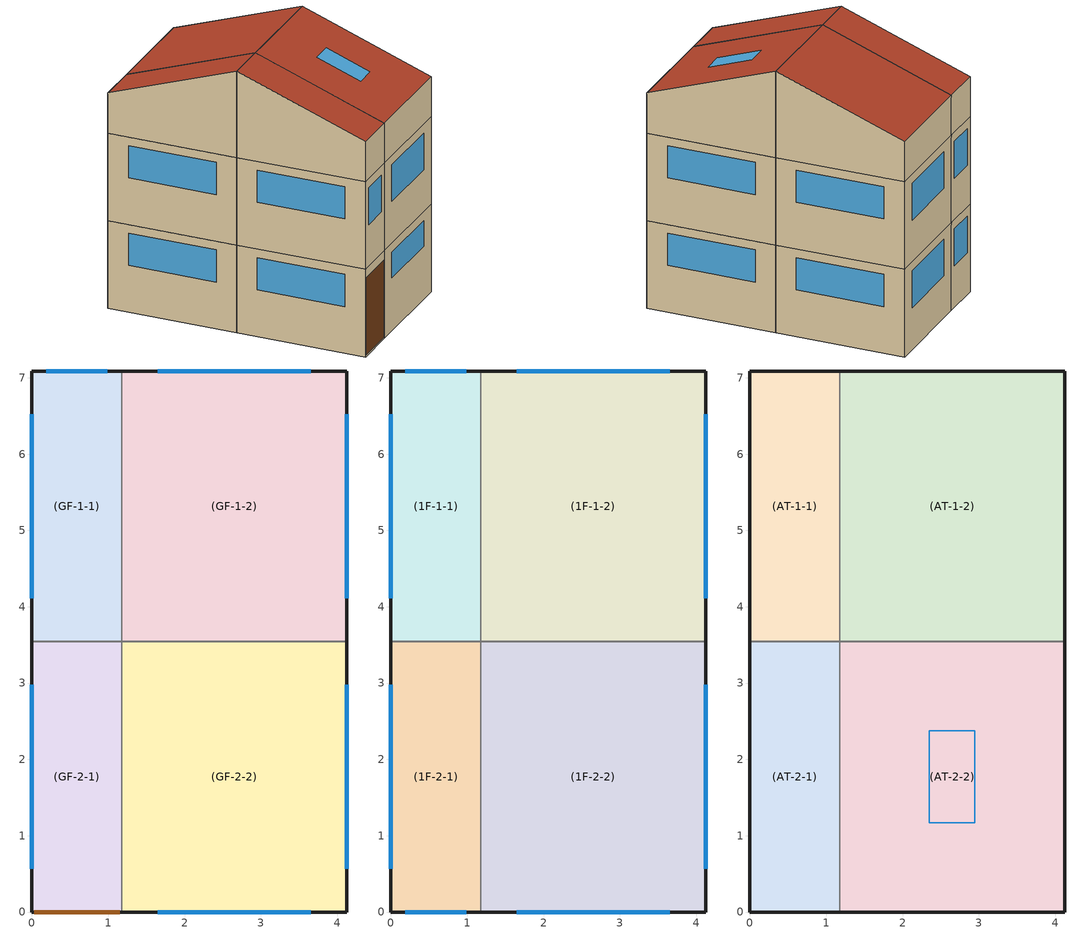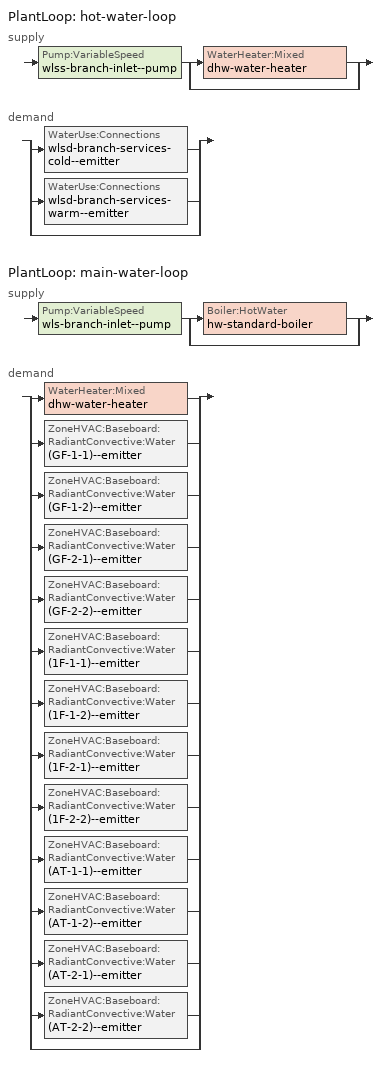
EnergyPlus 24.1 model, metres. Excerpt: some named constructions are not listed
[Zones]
(GF-1-1)
 floor ground (Exterior Floor): 0,3.54 0,7.09 1.18,7.09 1.18,3.54 z0
 wall outside (Exterior Wall): 1.18,7.09 0,7.09 0,3.54 z0:2.45
 wall to (GF-2-1) (Interior Wall): 0,3.54 1.18,3.54 z0:2.45
 wall to (GF-1-2) (Interior Wall): 1.18,3.54 1.18,7.09 z0:2.45
 window (Exterior Window): 0.99,7.09 0.19,7.09 z1.18:2.21; 0,6.52 0,4.11 z1.3:2.21
(GF-1-2)
 floor ground (Exterior Floor): 1.18,3.54 1.18,7.09 4.12,7.09 4.12,3.54 z0
 wall outside (Exterior Wall): 4.12,3.54 4.12,7.09 1.18,7.09 z0:2.45
 wall to (GF-2-2) (Interior Wall): 1.18,3.54 4.12,3.54 z0:2.45
 window (Exterior Window): 3.65,7.09 1.65,7.09 z1.18:2.21; 4.12,4.11 4.12,6.52 z1.3:2.21
(GF-2-1)
 floor ground (Exterior Floor): 0,0 0,3.54 1.18,3.54 1.18,0 z0
 wall outside (Exterior Wall): 0,3.54 0,0 1.18,0 z0:2.45
 wall to (GF-2-2) (Interior Wall): 1.18,0 1.18,3.54 z0:2.45
 window (Exterior Window): 0,2.98 0,0.57 z1.3:2.21
 door (Exterior Door): 0.03,0 1.15,0 z0.05:2.2
(GF-2-2)
 floor ground (Exterior Floor): 1.18,0 1.18,3.54 4.12,3.54 4.12,0 z0
 wall outside (Exterior Wall): 1.18,0 4.12,0 4.12,3.54 z0:2.45
 window (Exterior Window): 1.65,0 3.65,0 z1.48:2.21; 4.12,0.57 4.12,2.98 z1.3:2.21
(1F-1-1)
 floor to (GF-1-1) (Interior Floor): 0,3.54 0,7.09 1.18,7.09 1.18,3.54 z2.45
 wall outside (Exterior Wall): 1.18,7.09 0,7.09 0,3.54 z2.45:4.9
 wall to (1F-2-1) (Interior Wall): 0,3.54 1.18,3.54 z2.45:4.9
 wall to (1F-1-2) (Interior Wall): 1.18,3.54 1.18,7.09 z2.45:4.9
 window (Exterior Window): 0.99,7.09 0.19,7.09 z3.63:4.66; 0,6.52 0,4.11 z3.75:4.66
(1F-1-2)
 floor to (GF-1-2) (Interior Floor): 1.18,3.54 1.18,7.09 4.12,7.09 4.12,3.54 z2.45
 wall outside (Exterior Wall): 4.12,3.54 4.12,7.09 1.18,7.09 z2.45:4.9
 wall to (1F-2-2) (Interior Wall): 1.18,3.54 4.12,3.54 z2.45:4.9
 window (Exterior Window): 3.65,7.09 1.65,7.09 z3.63:4.66; 4.12,4.11 4.12,6.52 z3.75:4.66
(1F-2-1)
 floor to (GF-2-1) (Interior Floor): 0,0 0,3.54 1.18,3.54 1.18,0 z2.45
 wall outside (Exterior Wall): 0,3.54 0,0 1.18,0 z2.45:4.9
 wall to (1F-2-2) (Interior Wall): 1.18,0 1.18,3.54 z2.45:4.9
 window (Exterior Window): 0.19,0 0.99,0 z3.63:4.66; 0,2.98 0,0.57 z3.75:4.66
(1F-2-2)
 floor to (GF-2-2) (Interior Floor): 1.18,0 1.18,3.54 4.12,3.54 4.12,0 z2.45
 wall outside (Exterior Wall): 1.18,0 4.12,0 4.12,3.54 z2.45:4.9
 window (Exterior Window): 1.65,0 3.65,0 z3.63:4.66; 4.12,0.57 4.12,2.98 z3.75:4.66
(AT-1-1)
 floor to (1F-1-1) (Interior Floor): 0,7.09 1.18,7.09 1.18,3.54 0,3.54 z4.9
 wall outside (Exterior Wall): 1.18,7.09 0,7.09 z4.9:6.03; 0,3.54,4.9 0,3.54,7.32 0,7.09,6.03 0,7.09,4.9
 wall to (AT-2-1) (Void Air Boundary): 0,3.54 1.18,3.54 z4.9:7.32
 wall to (AT-1-2) (Void Air Boundary): 1.18,7.09,4.9 1.18,7.09,6.03 1.18,3.54,7.32 1.18,3.54,4.9
 roof outside (Exterior Roof): 0,3.54,7.32 1.18,3.54,7.32 1.18,7.09,6.03 0,7.09,6.03
(AT-1-2)
 floor to (1F-1-2) (Interior Floor): 1.18,7.09 4.12,7.09 4.12,3.54 1.18,3.54 z4.9
 wall outside (Exterior Wall): 4.12,7.09 1.18,7.09 z4.9:6.03; 4.12,7.09,4.9 4.12,7.09,6.03 4.12,3.54,7.32 4.12,3.54,4.9
 wall to (AT-2-2) (Void Air Boundary): 1.18,3.54 4.12,3.54 z4.9:7.32
 roof outside (Exterior Roof): 1.18,3.54,7.32 4.12,3.54,7.32 4.12,7.09,6.03 1.18,7.09,6.03
(AT-2-1)
 floor to (1F-2-1) (Interior Floor): 0,3.54 1.18,3.54 1.18,0 0,0 z4.9
 wall outside (Exterior Wall): 0,0 1.18,0 z4.9:6.03; 0,0,4.9 0,0,6.03 0,3.54,7.32 0,3.54,4.9
 wall to (AT-2-2) (Void Air Boundary): 1.18,3.54,4.9 1.18,3.54,7.32 1.18,0,6.03 1.18,0,4.9
 roof outside (Exterior Roof): 0,0,6.03 1.18,0,6.03 1.18,3.54,7.32 0,3.54,7.32
(AT-2-2)
 floor to (1F-2-2) (Interior Floor): 1.18,3.54 4.12,3.54 4.12,0 1.18,0 z4.9
 wall outside (Exterior Wall): 1.18,0 4.12,0 z4.9:6.03; 4.12,3.54,4.9 4.12,3.54,7.32 4.12,0,6.03 4.12,0,4.9
 roof outside (Exterior Roof): 1.18,0,6.03 4.12,0,6.03 4.12,3.54,7.32 1.18,3.54,7.32
 skylight (Exterior Window): 2.35,2.38,6.89 2.35,1.17,6.45 2.95,1.17,6.45 2.95,2.38,6.89
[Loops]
PlantLoop 'hot-water-loop'
 supply: Pump:VariableSpeed 'wlss-branch-inlet--pump' > split
  | WaterHeater:Mixed 'dhw-water-heater'
  | bypass
 demand: split
  | WaterUse:Connections 'wlsd-branch-services-cold--emitter'
  | WaterUse:Connections 'wlsd-branch-services-warm--emitter'
  | bypass
PlantLoop 'main-water-loop'
 supply: Pump:VariableSpeed 'wls-branch-inlet--pump' > split
  | Boiler:HotWater 'hw-standard-boiler'
  | bypass
 demand: split
  | WaterHeater:Mixed 'dhw-water-heater'
  | ZoneHVAC:Baseboard:RadiantConvective:Water '(GF-1-1)--emitter'
  | ZoneHVAC:Baseboard:RadiantConvective:Water '(GF-1-2)--emitter'
  | ZoneHVAC:Baseboard:RadiantConvective:Water '(GF-2-1)--emitter'
  | ZoneHVAC:Baseboard:RadiantConvective:Water '(GF-2-2)--emitter'
  | ZoneHVAC:Baseboard:RadiantConvective:Water '(1F-1-1)--emitter'
  | ZoneHVAC:Baseboard:RadiantConvective:Water '(1F-1-2)--emitter'
  | ZoneHVAC:Baseboard:RadiantConvective:Water '(1F-2-1)--emitter'
  | ZoneHVAC:Baseboard:RadiantConvective:Water '(1F-2-2)--emitter'
  | ZoneHVAC:Baseboard:RadiantConvective:Water '(AT-1-1)--emitter'
  | ZoneHVAC:Baseboard:RadiantConvective:Water '(AT-1-2)--emitter'
  | ZoneHVAC:Baseboard:RadiantConvective:Water '(AT-2-1)--emitter'
  | ZoneHVAC:Baseboard:RadiantConvective:Water '(AT-2-2)--emitter'
  | bypass
[Building]
Archetype (based on I0011109): North Axis {deg}=0; Terrain=Country; Loads Convergence Tolerance Value {W}=0.04; Temperature Convergence Tolerance Value {deltaC}=0.4; Solar Distribution=FullInteriorAndExteriorWithReflections; Maximum Number of Warmup Days=25; Minimum Number of Warmup Days=6
[Site:Location]
38270 --- Plymouth-Mount Batten: Latitude=50.36; Longitude=-4.12; Time Zone=0; Elevation=27
[Site:GroundTemperature:BuildingSurface]
-1.879, -0.7111, 3.4581, 9.7258, 16.3392, 21.522, 23.8764, 22.6909, 18.3715, 12.0574, 5.4606, 0.364
[Site:GroundTemperature:FCfactorMethod]
January Ground Temperature=4.16; February Ground Temperature=5.31; March Ground Temperature=7.51; April Ground Temperature=9.61; May Ground Temperature=13.58; June Ground Temperature=15.67; July Ground Temperature=16.24; August Ground Temperature=15.18; September Ground Temperature=12.74; October Ground Temperature=9.69; November Ground Temperature=6.69; December Ground Temperature=4.72
[Site:GroundTemperature:Shallow]
14, 14, 14, 14, 14, 14, 14, 14, 14, 14, 14, 14
[Site:GroundTemperature:Deep]
14, 14, 14, 14, 14, 14, 14, 14, 14, 14, 14, 14
[Site:GroundReflectance]
0.2, 0.2, 0.2, 0.2, 0.2, 0.2, 0.2, 0.2, 0.2, 0.2, 0.2, 0.2
[Site:GroundReflectance:SnowModifier]
1, 1
[SizingPeriod:WeatherFileConditionType]
Summer Extreme: SummerExtreme, SummerDesignDay, Yes, Yes
Summer Typical: SummerTypical, Monday, Yes, Yes
Winter Extreme: WinterExtreme, WinterDesignDay, Yes, Yes
Winter Typical: WinterTypical, Monday, Yes, Yes
Autumn Typical: AutumnTypical, Monday, Yes, Yes
Spring Typical: SpringTypical, Monday, Yes, Yes
[Site:Precipitation]
Precipitation Model Type=ScheduleAndDesignLevel; Design Level for Total Annual Precipitation=1.018; Precipitation Rates Schedule=Rainfall Data from EPW file; Average Total Annual Precipitation=1.018
[SizingPeriod:DesignDay] Month=2; Day of Month=21; Day Type=WinterDesignDay; Daily Dry-Bulb Temperature Range {C}=0; Dry-Bulb Temperature Range Modifier Type=DefaultMultipliers; Barometric Pressure {Pa}=101001; Wind Direction {Degrees; N=0, S=180}=70; Rain {Yes/No}=No; Snow on ground {Yes/No}=No; Daylight Savings Time Indicator=No; Solar Model Indicator=ASHRAEClearSky; Clearness {0.0 to 1.1}=0
Name | Maximum Dry-Bulb Temperature {C} | Humidity Condition Type | Wetbulb at Maximum Dry-Bulb {C} | Wind Speed {m/s} design conditions vs. traditional 6.71 m/s (15 mph) | Dewpoint at Maximum Dry-Bulb {C}
Plymouth-Mount.Batten Ann Htg 99.6% Condns DB | -1.2 | Wetbulb | -1.2 | 3.3
Plymouth-Mount.Batten Ann Htg 99% Condns DB | 0 | Wetbulb | 0 | 3.3
Plymouth-Mount.Batten Ann Hum_n 99.6% Condns DP=>MCDB | 0.9 | Dewpoint |  | 3.3 | -5.6
Plymouth-Mount.Batten Ann Hum_n 99% Condns DP=>MCDB | 1.7 | Dewpoint |  | 3.3 | -3.9
Plymouth-Mount.Batten Ann Htg Wind 99.6% Condns WS=>MCDB | 9.6 | Wetbulb | 9.6 | 19.2
Plymouth-Mount.Batten Ann Htg Wind 99% Condns WS=>MCDB | 8.8 | Wetbulb | 8.8 | 17.2
[Site:WaterMainsTemperature]
Calculation Method=Correlation; Annual Average Outdoor Air Temperature {C}=11.46; Maximum Difference In Monthly Average Outdoor Air Temperatures {deltaC}=27.21
[Construction:AirBoundary]
Void Air Boundary: SimpleMixing, 0.5
[Construction]
Exterior Wall: ES__30_mm_timber, ES__12.5_mm_plasterboard
Interior Wall: IS__G01a_19mm_gypsum_board, IS__M05_200mm_concrete_block, IS__G01a_19mm_gypsum_board
Exterior Roof: ER__M12_150mm_lightweight_concrete, ER__F05_Ceiling_air_space_resistance, ER__F16_Acoustic_tile
Exterior Floor: EF__M11_100mm_lightweight_concrete, EF__F05_Ceiling_air_space_resistance, EF__F16_Acoustic_tile
Interior Floor: IH__F16_Acoustic_tile, IH__F05_Ceiling_air_space_resistance, IH__80mm_Wood_Joists
Exterior Window: EW__Clear_3mm
Exterior Door: ED__F08_Metal_surface, ED__I01_25mm_insulation_board
[Material]
Name | Roughness | Thickness {m} | Conductivity {W/m-K} | Density {kg/m3} | Specific Heat {J/kg-K}
ES__30_mm_timber | MediumRough | 0.1906 | 0.13 | 608 | 1630
ES__12.5_mm_plasterboard | Smooth | 0.0794 | 0.5952 | 950 | 840
IS__G01a_19mm_gypsum_board | MediumSmooth | 0.0114 | 0.16 | 800 | 1090
IS__M05_200mm_concrete_block | MediumRough | 0.1222 | 1.11 | 800 | 920
ER__M12_150mm_lightweight_concrete | MediumRough | 0.0977 | 0.10318 | 1280 | 840
ER__F16_Acoustic_tile | MediumSmooth | 0.0123 | 0.01168 | 368 | 590
IH__80mm_Wood_Joists | MediumSmooth | 0.08 | 0.125 | 810 | 1480
IH__F16_Acoustic_tile | MediumSmooth | 0.0191 | 0.06 | 368 | 590
EF__M11_100mm_lightweight_concrete | MediumRough | 0.1016 | 0.16924 | 1280 | 840
EF__F16_Acoustic_tile | MediumSmooth | 0.0191 | 0.01916 | 368 | 590
ED__F08_Metal_surface | Smooth | 0.001 | 45.28 | 7824 | 500
ED__I01_25mm_insulation_board | MediumRough | 0.032 | 0.03 | 43 | 1210
[Material:AirGap] Thermal Resistance {m2-K/W}=0.18
ER__F05_Ceiling_air_space_resistance; IH__F05_Ceiling_air_space_resistance; EF__F05_Ceiling_air_space_resistance
[Windowmaterial:Glazing]
EW__Clear_3mm: Optical Data Type=Spectralaverage; Thickness {m}=0.003; Solar Transmittance at Normal Incidence=0.837; Front Side Solar Reflectance at Normal Incidence=0.075; Back Side Solar Reflectance at Normal Incidence=0.075; Visible Transmittance at Normal Incidence=0.898; Front Side Visible Reflectance at Normal Incidence=0.081; Back Side Visible Reflectance at Normal Incidence=0.081; Infrared Transmittance at Normal Incidence=0; Front Side Infrared Hemispherical Emissivity=0.84; Back Side Infrared Hemispherical Emissivity=0.84; Conductivity {W/m-K}=0.9
[RoofIrrigation]
Irridation Model Type=Schedule; Precipitation Rates Schedule=Rainfall Data from EPW file
[Zone] Multiplier=1; Ceiling Height {m}=autocalculate; Volume {m3}=autocalculate; Floor Area {m2}=autocalculate; Part of Total Floor Area=Yes
(GF-1-1); (GF-1-2); (GF-2-1); (GF-2-2); (1F-1-1); (1F-1-2); (1F-2-1); (1F-2-2); (AT-1-1); (AT-1-2); (AT-2-1); (AT-2-2)
[People] Number of People Calculation Method=People; Number of People=1; Fraction Radiant=0.45; Sensible Heat Fraction=autocalculate; Activity Level Schedule=schedule:base-activity; Carbon Dioxide Generation Rate {m3/s-W}=3.81e-08; Enable ASHRAE 55 Comfort Warnings=No; Mean Radiant Temperature Calculation Type=EnclosureAveraged; Work Efficiency Schedule=schedule:work-eff; Clothing Insulation Calculation Method=DynamicClothingModelASHRAE55; Clothing Insulation Schedule=schedule:clothing; Air Velocity Schedule=schedule:air-velo; Thermal Comfort Model X Type=FANGER
Name | Zone or ZoneList or Space or SpaceList | Number of People Schedule
p__adult_1__(1F-1-1) | (1F-1-1) | adult_1__(1F-1-1)
p__adult_1__(1F-1-2) | (1F-1-2) | adult_1__(1F-1-2)
p__adult_1__(1F-2-1) | (1F-2-1) | adult_1__(1F-2-1)
p__adult_1__(1F-2-2) | (1F-2-2) | adult_1__(1F-2-2)
p__adult_1__(AT-1-1) | (AT-1-1) | adult_1__(AT-1-1)
p__adult_1__(AT-1-2) | (AT-1-2) | adult_1__(AT-1-2)
p__adult_1__(AT-2-1) | (AT-2-1) | adult_1__(AT-2-1)
p__adult_1__(AT-2-2) | (AT-2-2) | adult_1__(AT-2-2)
p__adult_1__(GF-1-1) | (GF-1-1) | adult_1__(GF-1-1)
p__adult_1__(GF-1-2) | (GF-1-2) | adult_1__(GF-1-2)
p__adult_1__(GF-2-1) | (GF-2-1) | adult_1__(GF-2-1)
p__adult_1__(GF-2-2) | (GF-2-2) | adult_1__(GF-2-2)
p__adult_2__(1F-1-1) | (1F-1-1) | adult_2__(1F-1-1)
p__adult_2__(1F-1-2) | (1F-1-2) | adult_2__(1F-1-2)
p__adult_2__(1F-2-1) | (1F-2-1) | adult_2__(1F-2-1)
p__adult_2__(1F-2-2) | (1F-2-2) | adult_2__(1F-2-2)
p__adult_2__(AT-1-1) | (AT-1-1) | adult_2__(AT-1-1)
p__adult_2__(AT-1-2) | (AT-1-2) | adult_2__(AT-1-2)
p__adult_2__(AT-2-1) | (AT-2-1) | adult_2__(AT-2-1)
p__adult_2__(AT-2-2) | (AT-2-2) | adult_2__(AT-2-2)
p__adult_2__(GF-1-1) | (GF-1-1) | adult_2__(GF-1-1)
p__adult_2__(GF-1-2) | (GF-1-2) | adult_2__(GF-1-2)
p__adult_2__(GF-2-1) | (GF-2-1) | adult_2__(GF-2-1)
p__adult_2__(GF-2-2) | (GF-2-2) | adult_2__(GF-2-2)
p__young_1__(1F-1-1) | (1F-1-1) | young_1__(1F-1-1)
p__young_1__(1F-1-2) | (1F-1-2) | young_1__(1F-1-2)
p__young_1__(1F-2-1) | (1F-2-1) | young_1__(1F-2-1)
p__young_1__(1F-2-2) | (1F-2-2) | young_1__(1F-2-2)
p__young_1__(AT-1-1) | (AT-1-1) | young_1__(AT-1-1)
p__young_1__(AT-1-2) | (AT-1-2) | young_1__(AT-1-2)
p__young_1__(AT-2-1) | (AT-2-1) | young_1__(AT-2-1)
p__young_1__(AT-2-2) | (AT-2-2) | young_1__(AT-2-2)
p__young_1__(GF-1-1) | (GF-1-1) | young_1__(GF-1-1)
p__young_1__(GF-1-2) | (GF-1-2) | young_1__(GF-1-2)
p__young_1__(GF-2-1) | (GF-2-1) | young_1__(GF-2-1)
p__young_1__(GF-2-2) | (GF-2-2) | young_1__(GF-2-2)
p__kids_1__(1F-1-1) | (1F-1-1) | kids_1__(1F-1-1)
p__kids_1__(1F-1-2) | (1F-1-2) | kids_1__(1F-1-2)
p__kids_1__(1F-2-1) | (1F-2-1) | kids_1__(1F-2-1)
p__kids_1__(1F-2-2) | (1F-2-2) | kids_1__(1F-2-2)
p__kids_1__(AT-1-1) | (AT-1-1) | kids_1__(AT-1-1)
p__kids_1__(AT-1-2) | (AT-1-2) | kids_1__(AT-1-2)
p__kids_1__(AT-2-1) | (AT-2-1) | kids_1__(AT-2-1)
p__kids_1__(AT-2-2) | (AT-2-2) | kids_1__(AT-2-2)
p__kids_1__(GF-1-1) | (GF-1-1) | kids_1__(GF-1-1)
p__kids_1__(GF-1-2) | (GF-1-2) | kids_1__(GF-1-2)
p__kids_1__(GF-2-1) | (GF-2-1) | kids_1__(GF-2-1)
p__kids_1__(GF-2-2) | (GF-2-2) | kids_1__(GF-2-2)
[Lights] Return Air Fraction=0; Fraction Radiant=0.42; Fraction Visible=0.18; Fraction Replaceable=1; Return Air Fraction Calculated from Plenum Temperature=No
Name | Zone or ZoneList or Space or SpaceList | Schedule | Design Level Calculation Method | Lighting Level {W} | Watts per Floor Area {W/m2} | Watts per Person {W/person}
l__102 | (1F-2-1) | x102 | LightingLevel | 253.863 | 2.759 | 110.375
l__103 | (1F-2-2) | x103 | Watts/Person | 507.727 | 5.519 | 220.751
l__104 | (AT-2-1) | x104 | Watts/Person | 1523.18 | 16.556 | 662.252
l__105 | (GF-2-2) | x105 | LightingLevel | 423.106 | 4.599 | 183.959
[ElectricEquipment] Fraction Latent=0.0005; Fraction Radiant=0.51; Fraction Lost=0
Name | Zone or ZoneList or Space or SpaceList | Schedule | Design Level Calculation Method | Design Level {W} | Watts per Floor Area {W/m2} | Watts per Person {W/person}
e__001 | (AT-2-2) | x001 | Watts/Person | 98.725 | 1.073 | 42.924
e__002 | (AT-1-2) | x002 | Watts/Person | 1303.165 | 14.165 | 566.594
e__024 | (AT-2-1) | x024 | Watts/Person | 50.773 | 0.552 | 22.075
e__031 | (GF-1-2) | x031 | Watts/Person | 471.058 | 5.12 | 204.808
e__033 | (GF-1-2) | x033 | Watts/Person | 157.959 | 1.717 | 68.678
e__035 | (GF-1-2) | x035 | Watts/Person | 89.698 | 0.975 | 38.999
e__036 | (GF-1-2) | x036 | Watts/Person | 197.449 | 2.146 | 85.848
e__050 | (GF-1-2) | x050 | EquipmentLevel | 456.954 | 4.967 | 198.676
e__051 | (GF-1-2) | x051 | EquipmentLevel | 922.37 | 10.026 | 401.031
e__056 | (GF-2-1) | x056 | EquipmentLevel | 188.987 | 2.054 | 82.168
e__057 | (AT-1-1) | x057 | Watts/Person | 98.725 | 1.073 | 42.924
e__058 | (AT-2-2) | x058 | EquipmentLevel | 12.129 | 0.132 | 5.273
e__059 | (1F-1-1) | x059 | Watts/Person | 70.518 | 0.766 | 30.66
e__060 | (AT-2-2) | x060 | EquipmentLevel | 146.677 | 1.594 | 63.772
e__061 | (AT-1-2) | x061 | Watts/Person | 84.621 | 0.92 | 36.792
e__062 | (1F-1-1) | x062 | EquipmentLevel | 50.773 | 0.552 | 22.075
e__063 | (AT-2-1) | x063 | Watts/Person | 56.414 | 0.613 | 24.528
e__064 | (GF-2-2) | x064 | Watts/Person | 70.518 | 0.766 | 30.66
e__065 | (1F-1-1) | x065 | Watts/Person | 70.518 | 0.766 | 30.66
e__066 | (1F-2-1) | x066 | EquipmentLevel | 9.872 | 0.107 | 4.292
e__082 | (AT-2-2) | x082 | EquipmentLevel | 28.207 | 0.307 | 12.264
e__092 | (1F-2-2) | x092 | EquipmentLevel | 174.884 | 1.901 | 76.036
e__093 | (1F-1-1) | x093 | Watts/Person | 81.8 | 0.889 | 35.565
e__106 | (AT-2-1) | x106 | EquipmentLevel | 282.07 | 3.066 | 122.639
e__107 | (GF-1-1) | x107 | Watts/Person | 2115.528 | 22.995 | 919.795
e__110 | (GF-1-2) | x110 | EquipmentLevel | 437.773 | 4.758 | 190.336
[GasEquipment] Zone or ZoneList or Space or SpaceList=(GF-1-2); Design Level Calculation Method=Watts/Person; Fraction Latent=0.0005; Fraction Radiant=0.51; Fraction Lost=0
Name | Schedule | Design Level {W} | Power per Floor Area {W/m2} | Power per Person {W/person}
e__032 | x032 | 529.981 | 5.761 | 230.427
e__034 | x034 | 680.064 | 7.392 | 295.68
[ZoneInfiltration:DesignFlowRate] Schedule=Infiltration {intermittent}; Design Flow Rate Calculation Method=AirChanges/Hour; Design Flow Rate {m3/s}=0; Flow Rate per Floor Area {m3/s-m2}=0; Flow Rate per Exterior Surface Area {m3/s-m2}=0; Constant Term Coefficient=0.606188; Temperature Term Coefficient=0.0363001; Velocity Term Coefficient=0.1737; Velocity Squared Term Coefficient=0
Name | Zone or ZoneList or Space or SpaceList | Air Changes per Hour {1/hr}
(GF-1-1):Infiltration | (GF-1-1) | 1.5
(GF-1-2):Infiltration | (GF-1-2) | 1.5
(GF-2-1):Infiltration | (GF-2-1) | 1
(1F-1-1):Infiltration | (1F-1-1) | 1
(1F-1-2):Infiltration | (1F-1-2) | 1.5
(1F-2-1):Infiltration | (1F-2-1) | 1
(AT-1-1):Infiltration | (AT-1-1) | 0.5
(AT-1-2):Infiltration | (AT-1-2) | 0.5
(AT-2-1):Infiltration | (AT-2-1) | 0.5
(GF-2-2):Infiltration | (GF-2-2) | 1
(1F-2-2):Infiltration | (1F-2-2) | 1
(AT-2-2):Infiltration | (AT-2-2) | 0.5
[ZoneInfiltration:EffectiveLeakageArea] Schedule=Leaking {erratic}; Stack Coefficient=0.00015; Wind Coefficient=0.0001
Name | Zone or Space | Effective Air Leakage Area
(GF-1-1):ExtraLeak | (GF-1-1) | 0.971897
(GF-1-2):ExtraLeak | (GF-1-2) | 2.42974
(GF-2-1):ExtraLeak | (GF-2-1) | 0.971897
(1F-1-1):ExtraLeak | (1F-1-1) | 0.971897
(1F-1-2):ExtraLeak | (1F-1-2) | 2.42974
(1F-2-1):ExtraLeak | (1F-2-1) | 0.971897
(AT-1-1):ExtraLeak | (AT-1-1) | 0.959997
(AT-1-2):ExtraLeak | (AT-1-2) | 2.39999
(AT-2-1):ExtraLeak | (AT-2-1) | 0.959997
(GF-2-2):ExtraLeak | (GF-2-2) | 2.42974
(1F-2-2):ExtraLeak | (1F-2-2) | 2.42974
(AT-2-2):ExtraLeak | (AT-2-2) | 2.39999
[ZoneVentilation:DesignFlowRate] Schedule=Natural Ventilation Schedule; Design Flow Rate Calculation Method=AirChanges/Hour; Design Flow Rate {m3/s}=0; Flow Rate per Floor Area {m3/s-m2}=0; Flow Rate per Person {m3/s-person}=0; Ventilation Type=Natural; Fan Pressure Rise {Pa}=0; Fan Total Efficiency=1; Constant Term Coefficient=1; Temperature Term Coefficient=0; Velocity Term Coefficient=0; Velocity Squared Term Coefficient=0; Minimum Indoor Temperature {C}=24; Maximum Indoor Temperature {C}=100; Delta Temperature {deltaC}=-50; Minimum Outdoor Temperature=-100; Maximum Outdoor Temperature=100; Maximum Wind Speed=40
Name | Zone or ZoneList or Space or SpaceList | Air Changes per Hour {1/hr}
(GF-1-1):Ventilation | (GF-1-1) | 1.5
(GF-1-2):Ventilation | (GF-1-2) | 1.5
(GF-2-1):Ventilation | (GF-2-1) | 1
(1F-1-1):Ventilation | (1F-1-1) | 1
(1F-1-2):Ventilation | (1F-1-2) | 1.5
(1F-2-1):Ventilation | (1F-2-1) | 1
(AT-1-1):Ventilation | (AT-1-1) | 0.5
(AT-1-2):Ventilation | (AT-1-2) | 0.5
(AT-2-1):Ventilation | (AT-2-1) | 0.5
(GF-2-2):Ventilation | (GF-2-2) | 1
(1F-2-2):Ventilation | (1F-2-2) | 1
(AT-2-2):Ventilation | (AT-2-2) | 0.5
[PlantLoop] Fluid Type=Water; Minimum Loop Temperature=0; Maximum Loop Flow Rate=Autosize; Minimum Loop Flow Rate=0; Plant Loop Volume=Autocalculate; Load Distribution Scheme=Optimal; Plant Loop Demand Calculation Scheme=SingleSetpoint; Common Pipe Simulation=None
Name | Plant Equipment Operation Scheme | Maximum Loop Temperature
hot-water-loop | hot-water-loop--operation-scheme | 80
main-water-loop | main-water-loop--operation-scheme | 90
[Sizing:Plant] Loop Type=heating; Loop Design Temperature Difference {deltaC}=18; Sizing Option=NonCoincident; Zone Timesteps in Averaging Window=1; Coincident Sizing Factor Mode=None
Name | Design Loop Exit Temperature {C}
hot-water-loop | 67.15
main-water-loop | 71.151
[Sizing:Zone] Zone Cooling Design Supply Air Temperature Input Method=SupplyAirTemperature; Zone Cooling Design Supply Air Temperature {C}=14; Zone Cooling Design Supply Air Temperature Difference {deltaC}=11.11; Zone Heating Design Supply Air Temperature Input Method=SupplyAirTemperature; Zone Heating Design Supply Air Temperature {C}=40; Zone Heating Design Supply Air Temperature Difference {deltaC}=11.12; Zone Cooling Design Supply Air Humidity Ratio {kgWater/kgDryAir}=0.0085; Zone Heating Design Supply Air Humidity Ratio {kgWater/kgDryAir}=0.008; Design Specification Outdoor Air Object=outdoor-air-node; Cooling Design Air Flow Method=DesignDay; Cooling Design Air Flow Rate {m3/s}=0; Cooling Minimum Air Flow Fraction=0; Heating Design Air Flow Method=DesignDay; Heating Design Air Flow Rate {m3/s}=0; Heating Maximum Air Flow Rate per Floor Area {m3/s-m2}=0.002032; Heating Maximum Air Flow {m3/s}=0.141576; Heating Maximum Air Flow Fraction=0.3; Account for Dedicated Outdoor Air System=No; Dedicated Outdoor Air System Control Strategy=NeutralSupplyAir; Dedicated Outdoor Air Low Setpoint Temperature for Design {C}=autosize; Dedicated Outdoor Air High Setpoint Temperature for Design {C}=autosize; Zone Load Sizing Method=Sensible Load Only No Latent Load; Zone Latent Cooling Design Supply Air Humidity Ratio Input Method=HumidityRatioDifference; Zone Cooling Design Supply Air Humidity Ratio Difference {kgWater/kgDryAir}=0.005; Zone Latent Heating Design Supply Air Humidity Ratio Input Method=HumidityRatioDifference; Zone Humidification Design Supply Air Humidity Ratio Difference {kgWater/kgDryAir}=0.005
Name | Design Specification Zone Air Distribution Object
(GF-1-1) | (GF-1-1)--design-spec-zone-air-dist
(GF-1-2) | (GF-1-2)--design-spec-zone-air-dist
(GF-2-1) | (GF-2-1)--design-spec-zone-air-dist
(GF-2-2) | (GF-2-2)--design-spec-zone-air-dist
(1F-1-1) | (1F-1-1)--design-spec-zone-air-dist
(1F-1-2) | (1F-1-2)--design-spec-zone-air-dist
(1F-2-1) | (1F-2-1)--design-spec-zone-air-dist
(1F-2-2) | (1F-2-2)--design-spec-zone-air-dist
(AT-1-1) | (AT-1-1)--design-spec-zone-air-dist
(AT-1-2) | (AT-1-2)--design-spec-zone-air-dist
(AT-2-1) | (AT-2-1)--design-spec-zone-air-dist
(AT-2-2) | (AT-2-2)--design-spec-zone-air-dist
[SetpointManager:Scheduled] Control Variable=Temperature
Name | Schedule | Setpoint Node or NodeList
hot-water-loop--setpoint | schedule:hot-water-loop--setpoint-temperature | n-21008
main-water-loop--setpoint | schedule:main-water-loop--setpoint-temperature | n-11008
[Pump:VariableSpeed] Rated Flow Rate=Autosize; Rated Pump Head=861844.7; Rated Power Consumption=Autosize; Motor Efficiency=0.93; Fraction of Motor Inefficiencies to Fluid Stream=0; Coefficient 1 of the Part Load Performance Curve=0; Coefficient 2 of the Part Load Performance Curve=1; Coefficient 3 of the Part Load Performance Curve=0; Coefficient 4 of the Part Load Performance Curve=0; Minimum Flow Rate=0; Pump Control Type=Continuous; Skin Loss Radiative Fraction=0.5; Design Power Sizing Method=PowerPerFlowPerPressure; Design Electric Power per Unit Flow Rate {W/(m3/s)}=348701.1; Design Shaft Power per Unit Flow Rate per Unit Head {W/((m3/s)-Pa)}=1.28205; Design Minimum Flow Rate Fraction=0
wlss-branch-inlet--pump; wls-branch-inlet--pump
[PlantEquipmentList]
hot-water-loop--heating-equipment-list: dhw-water-heater
main-water-loop--heating-equipment-list: hw-standard-boiler
[PlantEquipmentOperation:HeatingLoad] Load Range 1 Lower Limit=0; Load Range 1 Upper Limit=1000000000
Name | Range 1 Equipment List
hot-water-loop--heating-operation-scheme | hot-water-loop--heating-equipment-list
main-water-loop--heating-operation-scheme | main-water-loop--heating-equipment-list
[PlantEquipmentOperationSchemes] Control Scheme 1 Schedule=Always On
Name | Control Scheme 1
hot-water-loop--operation-scheme | hot-water-loop--heating-operation-scheme
main-water-loop--operation-scheme | main-water-loop--heating-operation-scheme
[ZoneControl:Thermostat] Control Type Schedule=schedule:thermostat-control-type
Name | Zone or ZoneList or Space or SpaceList | Control 1
(GF-1-1)--thermostat | (GF-1-1) | (GF-1-1)--thermostat-control
(GF-1-2)--thermostat | (GF-1-2) | (GF-1-2)--thermostat-control
(GF-2-1)--thermostat | (GF-2-1) | (GF-2-1)--thermostat-control
(GF-2-2)--thermostat | (GF-2-2) | (GF-2-2)--thermostat-control
(1F-1-1)--thermostat | (1F-1-1) | (1F-1-1)--thermostat-control
(1F-1-2)--thermostat | (1F-1-2) | (1F-1-2)--thermostat-control
(1F-2-1)--thermostat | (1F-2-1) | (1F-2-1)--thermostat-control
(1F-2-2)--thermostat | (1F-2-2) | (1F-2-2)--thermostat-control
(AT-1-1)--thermostat | (AT-1-1) | (AT-1-1)--thermostat-control
(AT-1-2)--thermostat | (AT-1-2) | (AT-1-2)--thermostat-control
(AT-2-1)--thermostat | (AT-2-1) | (AT-2-1)--thermostat-control
(AT-2-2)--thermostat | (AT-2-2) | (AT-2-2)--thermostat-control
[Zone equipment]
(GF-1-1): (GF-1-1)--emitter
(GF-1-2): (GF-1-2)--emitter
(GF-2-1): (GF-2-1)--emitter
(GF-2-2): (GF-2-2)--emitter
(1F-1-1): (1F-1-1)--emitter
(1F-1-2): (1F-1-2)--emitter
(1F-2-1): (1F-2-1)--emitter
(1F-2-2): (1F-2-2)--emitter
(AT-1-1): (AT-1-1)--emitter
(AT-1-2): (AT-1-2)--emitter
(AT-2-1): (AT-2-1)--emitter
(AT-2-2): (AT-2-2)--emitter
[DesignSpecification:OutdoorAir]
outdoor-air-node: Outdoor Air Method=sum; Outdoor Air Flow Rate per Person {m3/s-person}=0.00236; Outdoor Air Flow Rate per Floor Area {m3/s-m2}=0.00305; Outdoor Air Flow Rate per Zone {m3/s}=0; Outdoor Air Flow Air Changes per Hour {1/hr}=0
[Boiler:HotWater]
hw-standard-boiler: Fuel Type=Coal; Nominal Capacity {W}=Autosize; Nominal Thermal Efficiency=0.845; Efficiency Curve Temperature Evaluation Variable=LeavingBoiler; Normalized Boiler Efficiency Curve=Boiler Efficiency; Design Water Flow Rate {m3/s}=Autosize; Minimum Part Load Ratio=0; Maximum Part Load Ratio=1; Optimum Part Load Ratio=1; Water Outlet Upper Temperature Limit {C}=99; Boiler Flow Mode=NotModulated; On Cycle Parasitic Electric Load {W}=0; Sizing Factor=1
[ZoneHVAC:Baseboard:RadiantConvective:Water:Design] Heating Design Capacity Method=HeatingDesignCapacity; Convergence Tolerance=0.001; Fraction Radiant=0.3; Fraction of Radiant Energy Incident on People=0.15
(GF-1-1)--emitter-design-object; (GF-1-2)--emitter-design-object; (GF-2-1)--emitter-design-object; (GF-2-2)--emitter-design-object; (1F-1-1)--emitter-design-object; (1F-1-2)--emitter-design-object; (1F-2-1)--emitter-design-object; (1F-2-2)--emitter-design-object; (AT-1-1)--emitter-design-object; (AT-1-2)--emitter-design-object; (AT-2-1)--emitter-design-object; (AT-2-2)--emitter-design-object
[ZoneHVAC:Baseboard:RadiantConvective:Water] Availability Schedule=schedule:heating-availability-{constant}; Rated Average Water Temperature {C}=75.7025; Rated Water Mass Flow Rate {kg/s}=0.063; Heating Design Capacity {W}=AutoSize; Maximum Water Flow Rate {m3/s}=AutoSize; Fraction of Radiant Energy to Surface 1=0.05; Fraction of Radiant Energy to Surface 2=0.175; Fraction of Radiant Energy to Surface 3=0.175; Fraction of Radiant Energy to Surface 4=0.225; Fraction of Radiant Energy to Surface 5=0.225
Name | Design Object | Surface 1 | Surface 2 | Surface 3 | Surface 4 | Surface 5
(GF-1-1)--emitter | (GF-1-1)--emitter-design-object | GF-1-1:bottom | GF-1-1:front | GF-1-1:rear | GF-1-1:left | GF-1-1:right
(GF-1-2)--emitter | (GF-1-2)--emitter-design-object | GF-1-2:bottom | GF-1-2:front | GF-1-2:rear | GF-1-2:left | GF-1-2:right
(GF-2-1)--emitter | (GF-2-1)--emitter-design-object | GF-2-1:bottom | GF-2-1:front | GF-2-1:rear | GF-2-1:left | GF-2-1:right
(GF-2-2)--emitter | (GF-2-2)--emitter-design-object | GF-2-2:bottom | GF-2-2:front | GF-2-2:rear | GF-2-2:left | GF-2-2:right
(1F-1-1)--emitter | (1F-1-1)--emitter-design-object | 1F-1-1:bottom | 1F-1-1:front | 1F-1-1:rear | 1F-1-1:left | 1F-1-1:right
(1F-1-2)--emitter | (1F-1-2)--emitter-design-object | 1F-1-2:bottom | 1F-1-2:front | 1F-1-2:rear | 1F-1-2:left | 1F-1-2:right
(1F-2-1)--emitter | (1F-2-1)--emitter-design-object | 1F-2-1:bottom | 1F-2-1:front | 1F-2-1:rear | 1F-2-1:left | 1F-2-1:right
(1F-2-2)--emitter | (1F-2-2)--emitter-design-object | 1F-2-2:bottom | 1F-2-2:front | 1F-2-2:rear | 1F-2-2:left | 1F-2-2:right
(AT-1-1)--emitter | (AT-1-1)--emitter-design-object | AT-1-1:bottom | AT-1-1:front | AT-1-1:rear | AT-1-1:left | AT-1-1:right
(AT-1-2)--emitter | (AT-1-2)--emitter-design-object | AT-1-2:bottom | AT-1-2:front | AT-1-2:rear | AT-1-2:left | AT-1-2:right
(AT-2-1)--emitter | (AT-2-1)--emitter-design-object | AT-2-1:bottom | AT-2-1:front | AT-2-1:rear | AT-2-1:left | AT-2-1:right
(AT-2-2)--emitter | (AT-2-2)--emitter-design-object | AT-2-2:bottom | AT-2-2:front | AT-2-2:rear | AT-2-2:left | AT-2-2:right
[WaterHeater:Sizing]
dhw-water-heater: Design Mode=PerFloorArea; Time Storage Can Meet Peak Draw=0.6; Time for Tank Recovery=0.6; Nominal Tank Volume for Autosizing Plant Connections=0.185; Number of Bedrooms=4; Number of Bathrooms=2; Storage Capacity per Person=0.2; Recovery Capacity per Person=0.2; Storage Capacity per Floor Area=0.02; Recovery Capacity per Floor Area=0.02; Number of Units=4; Storage Capacity per Unit=0.2; Recovery Capacity PerUnit=0.2; Storage Capacity per Collector Area=0.2; Height Aspect Ratio=1
[WaterHeater:Mixed]
dhw-water-heater: Tank Volume {m3}=0.18; Setpoint Temperature Schedule=schedule:dhw-water-heater--setpoint-temperature; Deadband Temperature Difference=20; Maximum Temperature Limit=82.22; Heater Control Type=Cycle; Heater Maximum Capacity=Autosize; Heater Minimum Capacity=0; Heater Ignition Minimum Flow Rate=0; Heater Ignition Delay=0; Heater Fuel Type=Coal; Heater Thermal Efficiency=0.91; Off Cycle Parasitic Fuel Consumption Rate=20; Off Cycle Parasitic Fuel Type=Coal; Off Cycle Parasitic Heat Fraction to Tank=0.72; On Cycle Parasitic Fuel Consumption Rate=0; On Cycle Parasitic Fuel Type=Coal; On Cycle Parasitic Heat Fraction to Tank=0; Ambient Temperature Indicator=Schedule; Ambient Temperature Schedule=schedule:water-heater-ambient-temperature; Off Cycle Loss Coefficient to Ambient Temperature=5.25427; Off Cycle Loss Fraction to Zone=1; On Cycle Loss Coefficient to Ambient Temperature=5.25427; On Cycle Loss Fraction to Zone=1; Use Side Effectiveness=1; Source Side Effectiveness=1; Use Side Design Flow Rate=Autosize; Source Side Design Flow Rate=Autosize; Indirect Water Heating Recovery Time=1.5
[WaterUse:Equipment]
Name | Peak Flow Rate {m3/s} | Flow Rate Fraction Schedule | Target Temperature Schedule | Zone or Space
KitchenSink | 1.80556e-05 | schedule:water-services:{KitchenSink} | schedule:hot-water-services-warm | (GF-1-2)
KitchenWasher | 2.08333e-05 | schedule:water-services:{KitchenWasher} |  | (GF-1-2)
KitchenOther | 6.94444e-06 | schedule:water-services:{KitchenOther} |  | (GF-1-2)
BathroomShower | 4.86111e-05 | schedule:water-services:{BathroomShower} | schedule:hot-water-services-hot | (1F-1-2)
BathroomBath | 2.08333e-05 | schedule:water-services:{BathroomBath} | schedule:hot-water-services-hot | (GF-1-1)
BathroomSink | 9.72222e-06 | schedule:water-services:{BathroomSink} | schedule:hot-water-services-warm | (GF-1-1)
BathroomService | 1.38889e-05 | schedule:water-services:{BathroomService} |  | (1F-1-2)
[WaterUse:Connections]
wlsd-branch-services-cold--emitter: KitchenWasher, KitchenOther, BathroomService
wlsd-branch-services-warm--emitter: KitchenSink, BathroomShower, BathroomBath, BathroomSink
[Schedule:File]
Rainfall Data from EPW file: /Users/gustavo/Library/Application Support/org.R-project.R/R/enhub/data_sources/_weather/stations/GBR_ENG_Plymouth-Mount.Batten.038270_TMYx/data.rain.csv, 1, 1, 8760
x001: default_schedules.csv, 3, 1, 8760, Comma, No, 60, Yes
x002: default_schedules.csv, 4, 1, 8760, Comma, No, 60, Yes
x024: default_schedules.csv, 5, 1, 8760, Comma, No, 60, Yes
x036: default_schedules.csv, 6, 1, 8760, Comma, No, 60, Yes
x035: default_schedules.csv, 7, 1, 8760, Comma, No, 60, Yes
x031: default_schedules.csv, 8, 1, 8760, Comma, No, 60, Yes
x032: default_schedules.csv, 9, 1, 8760, Comma, No, 60, Yes
x033: default_schedules.csv, 10, 1, 8760, Comma, No, 60, Yes
x034: default_schedules.csv, 11, 1, 8760, Comma, No, 60, Yes
x050: default_schedules.csv, 12, 1, 8760, Comma, No, 60, Yes
x051: default_schedules.csv, 13, 1, 8760, Comma, No, 60, Yes
x057: default_schedules.csv, 14, 1, 8760, Comma, No, 60, Yes
x061: default_schedules.csv, 15, 1, 8760, Comma, No, 60, Yes
x063: default_schedules.csv, 16, 1, 8760, Comma, No, 60, Yes
x064: default_schedules.csv, 17, 1, 8760, Comma, No, 60, Yes
x060: default_schedules.csv, 18, 1, 8760, Comma, No, 60, Yes
x065: default_schedules.csv, 19, 1, 8760, Comma, No, 60, Yes
x056: default_schedules.csv, 20, 1, 8760, Comma, No, 60, Yes
x059: default_schedules.csv, 21, 1, 8760, Comma, No, 60, Yes
x066: default_schedules.csv, 22, 1, 8760, Comma, No, 60, Yes
x058: default_schedules.csv, 23, 1, 8760, Comma, No, 60, Yes
x062: default_schedules.csv, 24, 1, 8760, Comma, No, 60, Yes
x082: default_schedules.csv, 25, 1, 8760, Comma, No, 60, Yes
x093: default_schedules.csv, 26, 1, 8760, Comma, No, 60, Yes
x092: default_schedules.csv, 27, 1, 8760, Comma, No, 60, Yes
x102: default_schedules.csv, 28, 1, 8760, Comma, No, 60, Yes
x104: default_schedules.csv, 29, 1, 8760, Comma, No, 60, Yes
x103: default_schedules.csv, 30, 1, 8760, Comma, No, 60, Yes
x105: default_schedules.csv, 31, 1, 8760, Comma, No, 60, Yes
x106: default_schedules.csv, 32, 1, 8760, Comma, No, 60, Yes
x107: default_schedules.csv, 33, 1, 8760, Comma, No, 60, Yes
x110: default_schedules.csv, 34, 1, 8760, Comma, No, 60, Yes
adult_1__(1F-1-1): default_schedules.csv, 35, 1, 8760, Comma, No, 60, Yes
adult_1__(1F-1-2): default_schedules.csv, 36, 1, 8760, Comma, No, 60, Yes
adult_1__(1F-2-1): default_schedules.csv, 37, 1, 8760, Comma, No, 60, Yes
adult_1__(1F-2-2): default_schedules.csv, 38, 1, 8760, Comma, No, 60, Yes
adult_1__(AT-1-1): default_schedules.csv, 39, 1, 8760, Comma, No, 60, Yes
adult_1__(AT-1-2): default_schedules.csv, 40, 1, 8760, Comma, No, 60, Yes
adult_1__(AT-2-1): default_schedules.csv, 41, 1, 8760, Comma, No, 60, Yes
adult_1__(AT-2-2): default_schedules.csv, 42, 1, 8760, Comma, No, 60, Yes
adult_1__(GF-1-1): default_schedules.csv, 43, 1, 8760, Comma, No, 60, Yes
adult_1__(GF-1-2): default_schedules.csv, 44, 1, 8760, Comma, No, 60, Yes
adult_1__(GF-2-1): default_schedules.csv, 45, 1, 8760, Comma, No, 60, Yes
adult_1__(GF-2-2): default_schedules.csv, 46, 1, 8760, Comma, No, 60, Yes
adult_2__(1F-1-1): default_schedules.csv, 47, 1, 8760, Comma, No, 60, Yes
adult_2__(1F-1-2): default_schedules.csv, 48, 1, 8760, Comma, No, 60, Yes
adult_2__(1F-2-1): default_schedules.csv, 49, 1, 8760, Comma, No, 60, Yes
adult_2__(1F-2-2): default_schedules.csv, 50, 1, 8760, Comma, No, 60, Yes
adult_2__(AT-1-1): default_schedules.csv, 51, 1, 8760, Comma, No, 60, Yes
adult_2__(AT-1-2): default_schedules.csv, 52, 1, 8760, Comma, No, 60, Yes
adult_2__(AT-2-1): default_schedules.csv, 53, 1, 8760, Comma, No, 60, Yes
adult_2__(AT-2-2): default_schedules.csv, 54, 1, 8760, Comma, No, 60, Yes
adult_2__(GF-1-1): default_schedules.csv, 55, 1, 8760, Comma, No, 60, Yes
adult_2__(GF-1-2): default_schedules.csv, 56, 1, 8760, Comma, No, 60, Yes
adult_2__(GF-2-1): default_schedules.csv, 57, 1, 8760, Comma, No, 60, Yes
adult_2__(GF-2-2): default_schedules.csv, 58, 1, 8760, Comma, No, 60, Yes
young_1__(1F-1-1): default_schedules.csv, 59, 1, 8760, Comma, No, 60, Yes
young_1__(1F-1-2): default_schedules.csv, 60, 1, 8760, Comma, No, 60, Yes
young_1__(1F-2-1): default_schedules.csv, 61, 1, 8760, Comma, No, 60, Yes
young_1__(1F-2-2): default_schedules.csv, 62, 1, 8760, Comma, No, 60, Yes
young_1__(AT-1-1): default_schedules.csv, 63, 1, 8760, Comma, No, 60, Yes
young_1__(AT-1-2): default_schedules.csv, 64, 1, 8760, Comma, No, 60, Yes
young_1__(AT-2-1): default_schedules.csv, 65, 1, 8760, Comma, No, 60, Yes
young_1__(AT-2-2): default_schedules.csv, 66, 1, 8760, Comma, No, 60, Yes
young_1__(GF-1-1): default_schedules.csv, 67, 1, 8760, Comma, No, 60, Yes
young_1__(GF-1-2): default_schedules.csv, 68, 1, 8760, Comma, No, 60, Yes
young_1__(GF-2-1): default_schedules.csv, 69, 1, 8760, Comma, No, 60, Yes
young_1__(GF-2-2): default_schedules.csv, 70, 1, 8760, Comma, No, 60, Yes
kids_1__(1F-1-1): default_schedules.csv, 71, 1, 8760, Comma, No, 60, Yes
kids_1__(1F-1-2): default_schedules.csv, 72, 1, 8760, Comma, No, 60, Yes
kids_1__(1F-2-1): default_schedules.csv, 73, 1, 8760, Comma, No, 60, Yes
kids_1__(1F-2-2): default_schedules.csv, 74, 1, 8760, Comma, No, 60, Yes
kids_1__(AT-1-1): default_schedules.csv, 75, 1, 8760, Comma, No, 60, Yes
kids_1__(AT-1-2): default_schedules.csv, 76, 1, 8760, Comma, No, 60, Yes
kids_1__(AT-2-1): default_schedules.csv, 77, 1, 8760, Comma, No, 60, Yes
kids_1__(AT-2-2): default_schedules.csv, 78, 1, 8760, Comma, No, 60, Yes
kids_1__(GF-1-1): default_schedules.csv, 79, 1, 8760, Comma, No, 60, Yes
kids_1__(GF-1-2): default_schedules.csv, 80, 1, 8760, Comma, No, 60, Yes
kids_1__(GF-2-1): default_schedules.csv, 81, 1, 8760, Comma, No, 60, Yes
kids_1__(GF-2-2): default_schedules.csv, 82, 1, 8760, Comma, No, 60, Yes
[Schedule:Compact]
Always On; Natural Ventilation Schedule; schedule:clothing; schedule:heating-availability-{constant}: Through: 12/31, For: AllDays, Until: 24:00, 1
schedule:work-eff: Through: 12/31, For: AllDays, Until: 24:00, 0
schedule:air-velo: Through: 12/31, For: AllDays, Until: 24:00, 0.137
schedule:base-activity: Through: 12/31, For: AllDays, Until: 24:00, 120
Infiltration {intermittent}: Through: 12/31, For: Weekdays SummerDesignDay, Until: 06:00, 0.5, Until: 22:00, .8085, Until: 24:00, 1, For: Saturday WinterDesignDay, Until: 06:00, 0.6, Until: 18:00, 0.713, Until: 24:00, 1, For: Sunday Holidays AllOtherDays, Until: 24:00, 0.8
Leaking {erratic}: Through: 2/20, For: AllDays, Until:  8:00, 0, Until: 19:00, .4156, Until: 24:00, 0, Through: 05/20, For: AllDays, Until:  8:00, 0, Until: 19:00, 0.2509, Until: 24:00, 0, Through: 09/10, For: AllDays, Until:  8:00, 0, Until: 19:00, 0.7512, Until: 24:00, 0, Through: 12/31, For: AllDays, Until:  8:00, 0, Until: 19:00, 0.4156, Until: 24:00, 0
schedule:thermostat-control-type: Through: 12/31, For: AllDays, Until: 24:00, 4
schedule:water-heater-ambient-temperature: Through: 12/31, For: AllDays, Until: 24:00, 21.0172
schedule:hot-water-services-warm: Through: 12/31, For: AllDays, Until: 24:00, 31.45
schedule:hot-water-services-hot: Through: 12/31, For: AllDays, Until: 24:00, 53.5
schedule:water-services:{KitchenSink}: Through: 12/31, For: AllDays, Until: 07:00, 0, Until: 08:00, 0.06, Until: 09:00, 0.19, Until: 10:00, 0.06, Until: 11:00, 0, Until: 12:00, 0.06, Until: 13:00, 0.06, Until: 14:00, 0, Until: 15:00, 0.19, Until: 16:00, 0.13, Until: 19:00, 0, Until: 20:00, 0.13, Until: 21:00, 0.06, Until: 22:00, 0, Until: 23:00, 0.06, Until: 24:00, 0
schedule:water-services:{KitchenOther}: Through: 12/31, For: AllDays, Until: 08:00, 0, Until: 09:00, 0.27, Until: 10:00, 0, Until: 11:00, 0, Until: 12:00, 0, Until: 13:00, 0.27, Until: 16:00, 0, Until: 17:00, 0.18, Until: 20:00, 0, Until: 21:00, 0.27, Until: 24:00, 0
schedule:water-services:{KitchenWasher}: Through: 12/31, For: AllDays, Until: 01:00, 0, Until: 02:00, 0.4, Until: 03:00, 0.4, Until: 04:00, 0.2, Until: 24:00, 0
schedule:water-services:{BathroomShower}: Through: 12/31, For: AllDays, Until: 07:00, 0, Until: 08:00, 0.5, Until: 09:00, 0.38, Until: 21:00, 0, Until: 22:00, 0.13, Until: 24:00, 0
schedule:water-services:{BathroomSink}: Through: 12/31, For: AllDays, Until: 07:00, 0, Until: 08:00, 0.2, Until: 09:00, 0.2, Until: 14:00, 0, Until: 15:00, 0.2, Until: 16:00, 0, Until: 17:00, 0, Until: 18:00, 0.2, Until: 22:00, 0, Until: 23:00, 0.2, Until: 24:00, 0
schedule:water-services:{BathroomBath}: Through: 12/31, For: AllDays, Until: 22:00, 0, Until: 23:00, 1, Until: 24:00, 0
schedule:water-services:{BathroomService}: Through: 12/31, For: AllDays, Until: 07:00, 0, Until: 08:00, 0.33, Until: 09:00, 0.17, Until: 14:00, 0, Until: 15:00, 0.17, Until: 16:00, 0, Until: 17:00, 0, Until: 18:00, 0.17, Until: 22:00, 0, Until: 23:00, 0.17, Until: 24:00, 0
schedule:main-water-loop--setpoint-temperature: Through: 12/31, For: AllDays, Until: 24:00, 70.4456
schedule:hot-water-loop--setpoint-temperature: Through: 12/31, For: AllDays, Until: 24:00, 72.4456
schedule:dhw-water-heater--setpoint-temperature: Through: 12/31, For: AllDays, Until: 24:00, 67.15
[Curve:Biquadratic]
Boiler Efficiency: Coefficient1 Constant=1; Coefficient2 x=0; Coefficient3 x**2=0; Coefficient4 y=0; Coefficient5 y**2=0; Coefficient6 x*y=0; Minimum Value of x=0; Maximum Value of x=1; Minimum Value of y=0; Maximum Value of y=1
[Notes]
housing stock energy hub
simulation timestep:            annual simulation at variable resolution
regions:                        9-SAP regions + climate.onebuilding EPWs
internal mass:                  none
people:                         EHS data / BREDEM formula
lights:                         BREDEM linear model
equipment:                      BREDEM linear model
windows:                        pre-defined, adjusted with EHS data
detached shading:               in-development
daylight:                       basic template
natural ventilation :           airflow-network multizone
zonal equipment:                template (HEFF-based catalogue)
heating systems:                standard, combi, back systems,
communal, heat pumps, warm air
boilers:                        conventional, combi, auxiliary
water mass flow:                125l/p
tank volume:                    variable
materials:                      RdSAP + CIBSE
github.com/enhub-uk
Cuboid id-CHM :  2
Cuboid id-EHS :  I0011109
Time-step assigned :  60 / 4 minutes
Built Epoch :  1981-1990
Dwelling Type :  detached
Rurality :  town and fringe
Sparsity :  less sparse
Reference : <from survey>
Region : South West
Location : Plymouth-Mount Batten
Orientation : 0  North
(epw) : /Users/gustavo/Library/Application Support/org.R-project.R/R/enhub/data_sources/_weather/stations/GBR_ENG_Plymouth-Mount.Batten.038270_TMYx/data.epw
Simulation Period :  1-1-12-31
Schedules :  occupancy + appliances + energy systems + infiltration & ventilation
Appliances :  radio / tvdvdsettopbox / vacuumcleaner / electrickettle
hob / microwaveoven / ovenwithouthob / coffeemachine
blender / refrigerator / uprightfreezer / housealarm
ACcharger / smokedetectors / powertools / doorbell
batterycharger / airfreshener / clockradio / cordlessphone
electrictoothbrush / smartgadget / genericsockets / modem
laptop / auxiliarylights / roomlamps / decorativelamps
houserooflighting / unknownunspecified / electricshowerheads / washingmachine
Cuboid Id : MOD-2FWANBNA
Dwelling Type (5x) : detached
Built Epoch (5x) : modern
Heating System : MSH5DHW6
Storeys : 2 (excluding attic and basement)
Room-in-roof : yes
Basement/Cellar : no
Attached sides : 0
Total Floor Area : 87.69 m2
Façade Height : 4.9 m
Infiltration (ach) : 65% + 35% zones
Roof obstruction :  NA
Window shading :  NA
Glazing ratio :
Window types :  single glazing  &  NA
Main wall type :  Timber frame
Wall thickness :  0.27
Roof type :  natural slate/stone/shingle / pitched
Ground Floor type :  timber
-- calibrated with ECUK-tbl-EnergyUsage
split for gains and external meter readings
Occupants :  adults &  children
(BREDEM eq) :  if non-existent, is calculated as described in BREDEM
(EUSILC eq) :  assumed contributions: 50% adult and 30% children
[Heating Systems]
-- Implemented using `OpenStudio`
see Documentation for additional considerations
Main Space Heating (MSH) : Solid boiler (house coal/anthracite)
Domestic Hot Water (DHW) : Solid boiler (house coal/anthracite)
